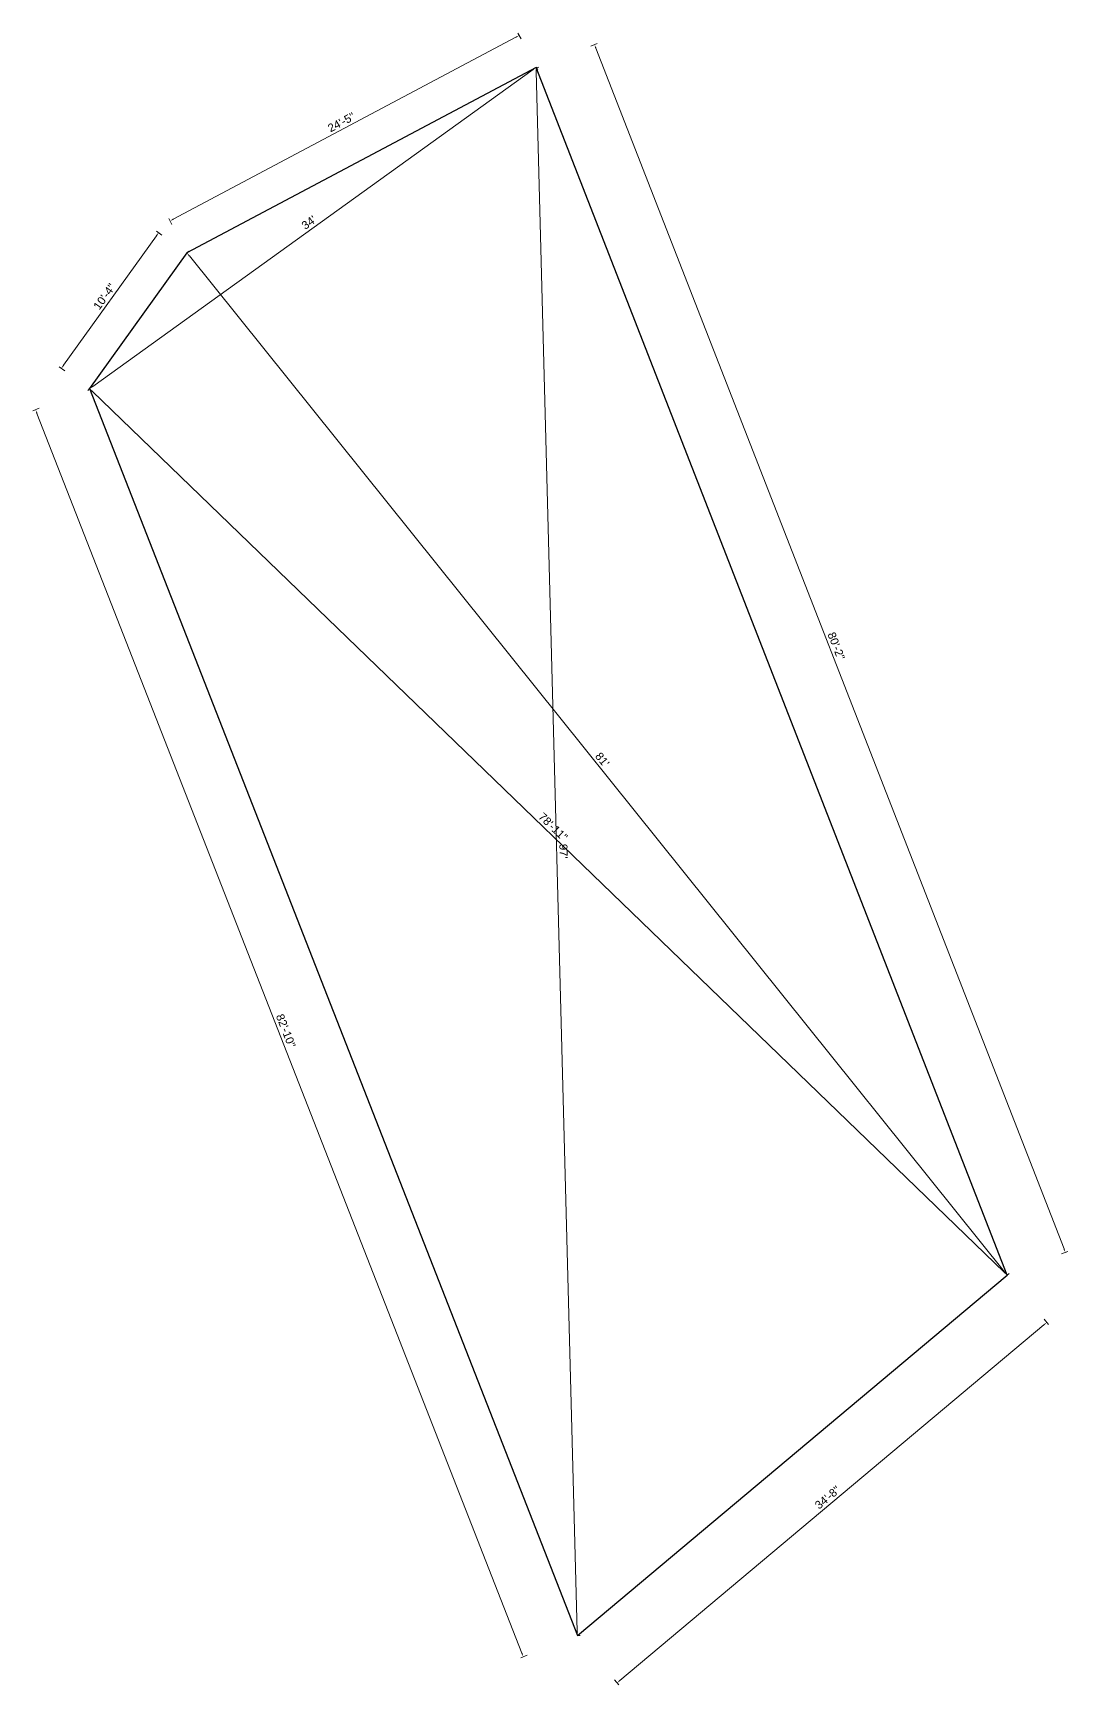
# Model space of a CAD drawing. Header units: inches. Extents: x 367408 to 422529, y -59171 to -41521.
# Drawn here: x 421761 to 422529, y -55198 to -53972 of the extents above; entities that cross this region are included whole.
import ezdxf

# ---------------------------------------------------------------- set-up
doc = ezdxf.new("R2010")
doc.units = ezdxf.units.IN
doc.header["$LTSCALE"] = 2
doc.header["$MEASUREMENT"] = 0
doc.header["$PDMODE"] = 34
doc.layers.get('0').update_dxf_attribs({"linetype": 'CONTINUOUS'})
doc.layers.get('DEFPOINTS').update_dxf_attribs({"color": 141, "linetype": 'CONTINUOUS'})
doc.layers.add('steps', color=253, linetype='CONTINUOUS', lineweight=20)
doc.styles.add('Lettring Text', font='arial.ttf')
doc.dimstyles.new('Copy of Standard', dxfattribs={"dimtxt": 6, "dimasz": 2.875, "dimexe": 2, "dimexo": 4, "dimgap": 2, "dimtad": 1, "dimdec": 0, "dimrnd": 1, "dimzin": 0, "dimdsep": 46, "dimlunit": 4, "dimtxsty": 'Lettring Text', "dimcen": 0.1, "dimclrd": 7, "dimclre": 7, "dimclrt": 7, "dimazin": 0, "dimtfac": 0.645, "dimtdec": 0, "dimtmove": 1, "dimatfit": 0, "dimfxl": 3, "dimfxlon": 1, "dimtfillclr": 256, "dimtolj": 1, "dimtzin": 0, "dimlwd": -1, "dimlwe": -1, "dimarcsym": 2})

# ---------------------------------------------------------------- blocks, each defined once
blk = doc.blocks.new('*D1041')
at = {"layer": 'DEFPOINTS', "color": 0, "ltscale": 0.5, "transparency": 16777216}
for p in [(421802.6, -54235.9), (422483.3, -54893.7), (422483.3, -54893.7)]:
    blk.add_point(p, dxfattribs=at)
at = {"layer": 'steps', "color": 7, "ltscale": 0.5, "transparency": 16777216}
for p, q in [((421802.6, -54235.9), (421801.2, -54237.3)), ((421804.6, -54237.9), (422481.3, -54891.7)), ((422483.3, -54893.7), (422482, -54895.1))]:
    blk.add_line(p, q, dxfattribs=at)
for points in [[(421805, -54237.6), (421804.3, -54238.3), (421802.6, -54235.9)], [(422481.6, -54891.3), (422480.9, -54892), (422483.3, -54893.7)]]:
    blk.add_solid(points, dxfattribs=at)
at = {"layer": 'steps', "color": 7, "ltscale": 0.5, "transparency": 16777216, "insert": (422146.5, -54561.1), "char_height": 6, "attachment_point": 5, "rotation": 315.985, "style": 'Lettring Text'}
blk.add_mtext('\\A1;78\'-11"', dxfattribs=at)
blk = doc.blocks.new('*D1042')
at = {"layer": 'DEFPOINTS', "color": 0, "ltscale": 0.5, "transparency": 16777216}
for p in [(421874.8, -54135.2), (421874.8, -54135.2), (422483.3, -54893.7)]:
    blk.add_point(p, dxfattribs=at)
at = {"layer": 'steps', "color": 7, "ltscale": 0.5, "transparency": 16777216}
for p, q in [((421874.8, -54135.2), (421876.3, -54133.9)), ((422481.5, -54891.4), (421876.6, -54137.4)), ((422483.3, -54893.7), (422484.9, -54892.4))]:
    blk.add_line(p, q, dxfattribs=at)
for points in [[(421877, -54137.1), (421876.2, -54137.7), (421874.8, -54135.2)], [(422481.9, -54891.1), (422481.2, -54891.7), (422483.3, -54893.7)]]:
    blk.add_solid(points, dxfattribs=at)
at = {"layer": 'steps', "color": 7, "ltscale": 0.5, "transparency": 16777216, "insert": (422183, -54511.2), "char_height": 6, "attachment_point": 5, "rotation": 308.7405, "style": 'Lettring Text'}
blk.add_mtext("\\A1;81'", dxfattribs=at)
blk = doc.blocks.new('*D1043')
at = {"layer": 'DEFPOINTS', "color": 0, "ltscale": 0.5, "transparency": 16777216}
for p in [(422133.9, -53997.5), (422164.5, -55161.2), (422164.5, -55161.2)]:
    blk.add_point(p, dxfattribs=at)
at = {"layer": 'steps', "color": 7, "ltscale": 0.5, "transparency": 16777216}
for p, q in [((422133.9, -53997.5), (422135.9, -53997.4)), ((422134, -54000.4), (422164.4, -55158.3)), ((422164.5, -55161.2), (422166.5, -55161.2))]:
    blk.add_line(p, q, dxfattribs=at)
for points in [[(422134.5, -54000.4), (422133.5, -54000.4), (422133.9, -53997.5)], [(422164.9, -55158.3), (422163.9, -55158.3), (422164.5, -55161.2)]]:
    blk.add_solid(points, dxfattribs=at)
at = {"layer": 'steps', "color": 7, "ltscale": 0.5, "transparency": 16777216, "insert": (422154.2, -54579.2), "char_height": 6, "attachment_point": 5, "rotation": 271.5042, "style": 'Lettring Text'}
blk.add_mtext("\\A1;97'", dxfattribs=at)
blk = doc.blocks.new('*D1044')
at = {"layer": 'DEFPOINTS', "color": 0, "ltscale": 0.5, "transparency": 16777216}
for p in [(422133.9, -53997.5), (421802.6, -54235.9), (421802.6, -54235.9)]:
    blk.add_point(p, dxfattribs=at)
at = {"layer": 'steps', "color": 7, "ltscale": 0.5, "transparency": 16777216}
for p, q in [((422131.6, -53999.2), (421804.9, -54234.2)), ((422133.9, -53997.5), (422135.1, -53999.1)), ((421802.6, -54235.9), (421803.7, -54237.5))]:
    blk.add_line(p, q, dxfattribs=at)
for points in [[(422131.3, -53998.8), (422131.9, -53999.6), (422133.9, -53997.5)], [(421804.6, -54233.8), (421805.2, -54234.6), (421802.6, -54235.9)]]:
    blk.add_solid(points, dxfattribs=at)
at = {"layer": 'steps', "color": 7, "ltscale": 0.5, "transparency": 16777216, "insert": (421965.3, -54112.6), "char_height": 6, "attachment_point": 5, "rotation": 35.7373, "style": 'Lettring Text'}
blk.add_mtext("\\A1;34'", dxfattribs=at)
blk = doc.blocks.new('*D1045')
at = {"layer": 'DEFPOINTS', "color": 0, "ltscale": 0.5, "transparency": 16777216}
for p in [(422133.9, -53997.5), (421862.2, -54111.5), (421874.8, -54135.2)]:
    blk.add_point(p, dxfattribs=at)
at = {"layer": 'steps', "color": 7, "ltscale": 0.5, "transparency": 16777216}
for p, q in [((422122.7, -53976.4), (422120.4, -53972)), ((422118.8, -53975.1), (421864.7, -54110.1)), ((421863.6, -54114.1), (421861.3, -54109.7))]:
    blk.add_line(p, q, dxfattribs=at)
for points in [[(422118.6, -53974.7), (422119, -53975.6), (422121.3, -53973.8)], [(421864.5, -54109.7), (421865, -54110.5), (421862.2, -54111.5)]]:
    blk.add_solid(points, dxfattribs=at)
at = {"layer": 'steps', "color": 7, "ltscale": 0.5, "transparency": 16777216, "insert": (421989.4, -54038.2), "char_height": 6, "attachment_point": 5, "rotation": 27.9796, "style": 'Lettring Text'}
blk.add_mtext('\\A1;24\'-5"', dxfattribs=at)
blk = doc.blocks.new('*D1046')
at = {"layer": 'DEFPOINTS', "color": 0, "ltscale": 0.5, "transparency": 16777216}
for p in [(421874.8, -54135.2), (421781.6, -54220.9), (421802.6, -54235.9)]:
    blk.add_point(p, dxfattribs=at)
at = {"layer": 'steps', "color": 7, "ltscale": 0.5, "transparency": 16777216}
for p, q in [((421856.3, -54121.9), (421852.2, -54119)), ((421852.2, -54122.5), (421783.3, -54218.6)), ((421784.1, -54222.7), (421780, -54219.7))]:
    blk.add_line(p, q, dxfattribs=at)
for points in [[(421851.8, -54122.2), (421852.6, -54122.8), (421853.8, -54120.2)], [(421782.9, -54218.3), (421783.7, -54218.8), (421781.6, -54220.9)]]:
    blk.add_solid(points, dxfattribs=at)
at = {"layer": 'steps', "color": 7, "ltscale": 0.5, "transparency": 16777216, "insert": (421813.6, -54167.6), "char_height": 6, "attachment_point": 5, "rotation": 54.3714, "style": 'Lettring Text'}
blk.add_mtext('\\A1;10\'-4"', dxfattribs=at)
blk = doc.blocks.new('*D1047')
at = {"layer": 'DEFPOINTS', "color": 0, "ltscale": 0.5, "transparency": 16777216}
for p in [(421802.6, -54235.9), (422164.5, -55161.2), (422124.4, -55176.9)]:
    blk.add_point(p, dxfattribs=at)
at = {"layer": 'steps', "color": 7, "ltscale": 0.5, "transparency": 16777216}
for p, q in [((421765.3, -54250.5), (421760.6, -54252.3)), ((421763.5, -54254.3), (422123.3, -55174.2)), ((422127.2, -55175.8), (422122.5, -55177.6))]:
    blk.add_line(p, q, dxfattribs=at)
for points in [[(421764, -54254.1), (421763.1, -54254.4), (421762.5, -54251.6)], [(422123.8, -55174), (422122.9, -55174.4), (422124.4, -55176.9)]]:
    blk.add_solid(points, dxfattribs=at)
at = {"layer": 'steps', "color": 7, "ltscale": 0.5, "transparency": 16777216, "insert": (421948.2, -54712.4), "char_height": 6, "attachment_point": 5, "rotation": 291.3609, "style": 'Lettring Text'}
blk.add_mtext('\\A1;82\'-10"', dxfattribs=at)
blk = doc.blocks.new('*D1048')
at = {"layer": 'DEFPOINTS', "color": 0, "ltscale": 0.5, "transparency": 16777216}
for p in [(422483.3, -54893.7), (422512.8, -54928.8), (422164.5, -55161.2)]:
    blk.add_point(p, dxfattribs=at)
at = {"layer": 'steps', "color": 7, "ltscale": 0.5, "transparency": 16777216}
for p, q in [((422510.9, -54926.5), (422514.1, -54930.3)), ((422196.1, -55194.5), (422510.6, -54930.6)), ((422192, -55194), (422195.2, -55197.8))]:
    blk.add_line(p, q, dxfattribs=at)
for points in [[(422510.3, -54930.3), (422510.9, -54931), (422512.8, -54928.8)], [(422195.8, -55194.1), (422196.4, -55194.8), (422193.9, -55196.3)]]:
    blk.add_solid(points, dxfattribs=at)
at = {"layer": 'steps', "color": 7, "ltscale": 0.5, "transparency": 16777216, "insert": (422350.1, -55058.7), "char_height": 6, "attachment_point": 5, "rotation": 39.9965, "style": 'Lettring Text'}
blk.add_mtext('\\A1;34\'-8"', dxfattribs=at)
blk = doc.blocks.new('*D1049')
at = {"layer": 'DEFPOINTS', "color": 0, "ltscale": 0.5, "transparency": 16777216}
for p in [(422177.2, -53980.6), (422133.9, -53997.5), (422483.3, -54893.7)]:
    blk.add_point(p, dxfattribs=at)
at = {"layer": 'steps', "color": 7, "ltscale": 0.5, "transparency": 16777216}
for p, q in [((422174.4, -53981.7), (422179.1, -53979.9)), ((422525.6, -54874.1), (422178.2, -53983.3)), ((422523.8, -54877.9), (422528.5, -54876.1))]:
    blk.add_line(p, q, dxfattribs=at)
for points in [[(422178.7, -53983.1), (422177.8, -53983.5), (422177.2, -53980.6)], [(422526, -54873.9), (422525.1, -54874.3), (422526.6, -54876.8)]]:
    blk.add_solid(points, dxfattribs=at)
at = {"layer": 'steps', "color": 7, "ltscale": 0.5, "transparency": 16777216, "insert": (422356.6, -54426.9), "char_height": 6, "attachment_point": 5, "rotation": 291.3019, "style": 'Lettring Text'}
blk.add_mtext('\\A1;80\'-2"', dxfattribs=at)

msp = doc.modelspace()

# ---------------------------------------------------------------- linework, layer by layer
at = {"ltscale": 0.5}
msp.add_lwpolyline([(422133.9, -53997.5), (421874.8, -54135.2), (421802.6, -54235.9), (422164.5, -55161.2), (422483.3, -54893.7)], close=True, dxfattribs=at)

# ---------------------------------------------------------------- dimensions: what is measured, and where the dimension line sits
at = {"layer": 'steps', "ltscale": 0.5}
for p1, p2, distance, picture, middle in [((422133.9, -53997.5), (421874.8, -54135.2), -26.8, '*D1045', (421989.4, -54038.2)), ((422483.3, -54893.7), (422133.9, -53997.5), -46.5, '*D1049', (422356.6, -54426.9)), ((422133.9, -53997.5), (421802.6, -54235.9), 0, '*D1044', (421965.3, -54112.6)), ((422133.9, -53997.5), (422164.5, -55161.2), 0, '*D1043', (422154.2, -54579.2)), ((421874.8, -54135.2), (421802.6, -54235.9), -25.8, '*D1046', (421813.6, -54167.6)), ((422483.3, -54893.7), (421874.8, -54135.2), 0, '*D1042', (422183, -54511.2)), ((421802.6, -54235.9), (422164.5, -55161.2), -43, '*D1047', (421948.2, -54712.4)), ((421802.6, -54235.9), (422483.3, -54893.7), 0, '*D1041', (422146.5, -54561.1)), ((422164.5, -55161.2), (422483.3, -54893.7), -45.8, '*D1048', (422350.1, -55058.7))]:
    dim = msp.add_aligned_dim(p1=p1, p2=p2, distance=distance, dimstyle='Copy of Standard', dxfattribs=at)
    dim.commit()
    dim.dimension.update_dxf_attribs({"geometry": picture, "text_midpoint": middle})

doc.saveas('drawing.dxf')
